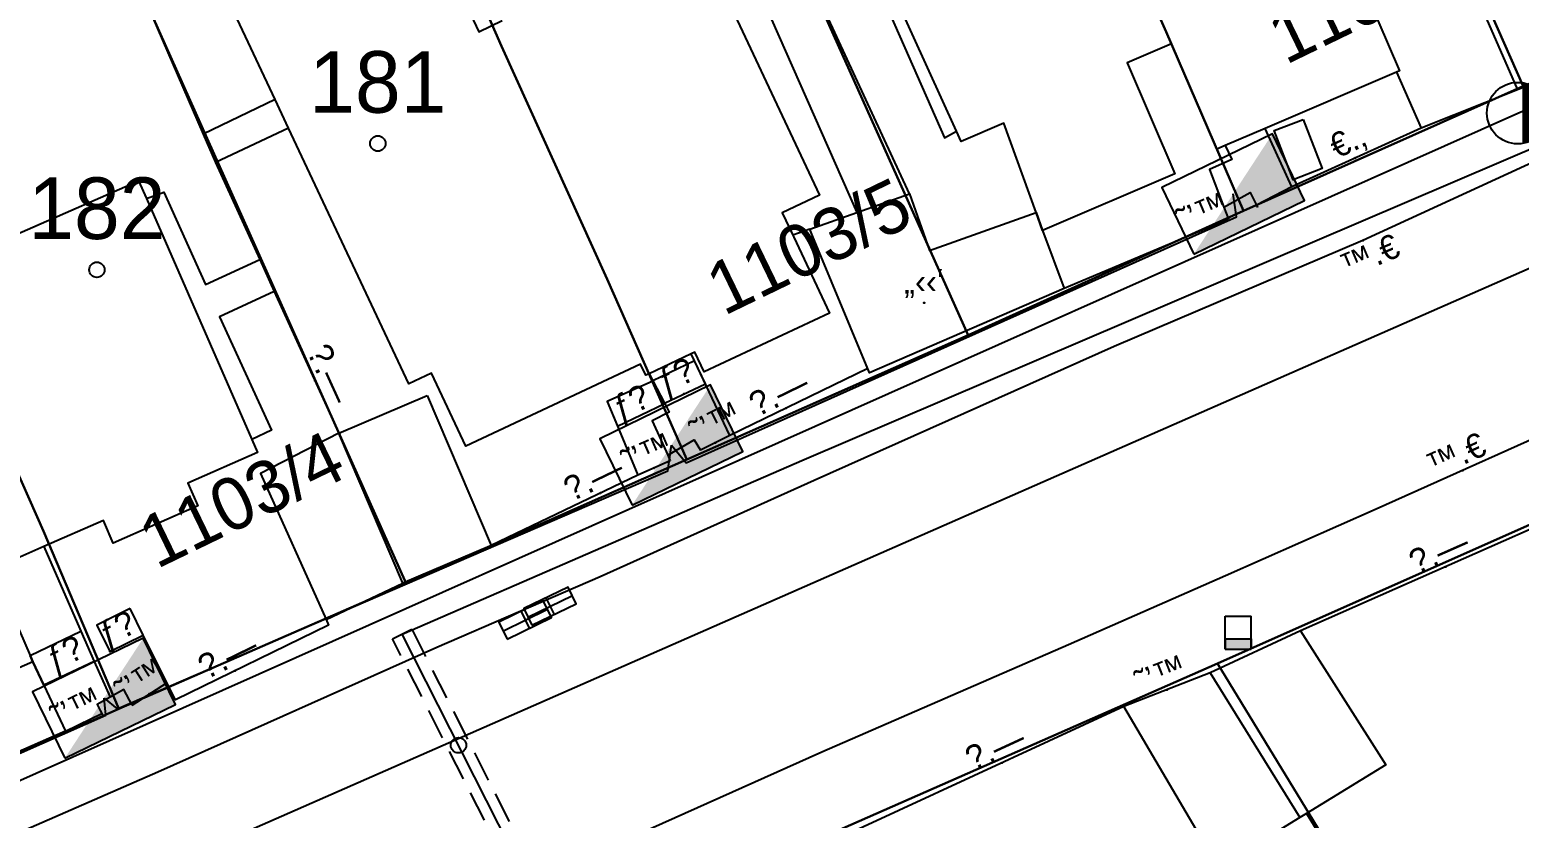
# Model space of a CAD drawing. Header units: metres. Extents: x 218299 to 220222, y 572714 to 574340.
# Drawn here: x 219094.79 to 219143.22, y 573375.52 to 573401.14 of the extents above; entities that cross this region are included whole.
import ezdxf
from ezdxf.enums import TextEntityAlignment as Align

# ---------------------------------------------------------------- set-up
doc = ezdxf.new("R2010")
doc.units = ezdxf.units.M
doc.header["$MEASUREMENT"] = 0
doc.linetypes.add('DASH15', pattern=[1.5, 1, -0.5])
for name, color, linetype in [('1602', 44, 'Continuous'), ('1603', 44, 'Continuous'), ('6011', 10, 'Continuous'), ('6091', 102, 'CABLEUNDEXIST03'), ('6151', 102, 'CABLEUNDEXIST03'), ('6261', 7, 'Continuous'), ('6351', 7, 'Continuous'), ('6701', 7, 'DASH15'), ('6902', 1, 'Continuous'), ('6916', 7, 'Continuous'), ('A_POINTS', 2, 'Continuous'), ('M2200', 253, 'Continuous'), ('M2207', 253, 'Continuous'), ('M2401', 7, 'Continuous'), ('M2404', 7, 'Continuous'), ('M2407', 253, 'Continuous'), ('M2408', 253, 'Continuous'), ('M2412', 253, 'Continuous'), ('M2420', 253, 'Continuous'), ('M2601', 253, 'Continuous'), ('M2602', 253, 'Continuous'), ('M2605', 253, 'Continuous'), ('M2612', 253, 'Continuous'), ('M4903', 253, 'Continuous'), ('M5235', 253, 'Continuous')]:
    doc.layers.add(name, color=color, linetype=linetype)
doc.styles.add('HEBTXT', font='HEBTXT')
doc.styles.add('MAVAT_HEBTXT', font='HEBTXT')
doc.linetypes.add('CABLEUNDEXIST03', pattern='A,3.5,[222,elecad.shx,S=0.01,R=0,X=0,Y=0],1.5', length=5)

# ---------------------------------------------------------------- blocks, each defined once
blk = doc.blocks.new('6261')
blk.add_lwpolyline([(-2, -1.2), (2, -1.2), (2, 1.2), (-2, 1.2)], close=True)
at = {"color": 0}
blk.add_solid([(2, 1.2), (-2, -1.2), (2, -1.2)], dxfattribs=at)
at = {"color": 0, "style": 'HEBTXT'}
blk.add_attdef('PIL_NAME', (2.689, 2.418), '', height=1.7, dxfattribs=at)
at = {"style": 'HEBTXT'}
blk.add_attdef('CAMUT_MONIM', (2.489, 0.218), '', height=1.7, dxfattribs=at)
at = {"color": 0, "style": 'HEBTXT', "flags": 1}
for tag, p in [('TYPE', (2.585, -1.773)), ('MAP_TYPE', (2.689, -3.782))]:
    blk.add_attdef(tag, p, '', height=1.7, dxfattribs=at)
blk = doc.blocks.new('6902')
at = {"layer": 'A_POINTS'}
blk.add_circle((0, 0), 0.25, dxfattribs=at)
at = {"color": 0, "style": 'HEBTXT', "flags": 1}
blk.add_attdef('CODE', (-2.918, 6.399), '', height=1.7, dxfattribs=at)
at = {"color": 0, "style": 'HEBTXT'}
for tag, p in [('PATH', (0.169, 4.708)), ('HTCH', (0.169, 2.708))]:
    blk.add_attdef(tag, text='', height=1.7, dxfattribs=at).set_placement(p, align=Align.MIDDLE_CENTER)
blk = doc.blocks.new('6351')
at = {"color": 0}
for p, q in [((0.188, -0.982), (0.188, 0.982)), ((0.219, -0.976), (0.219, 0.976)), ((0.25, -0.968), (0.25, 0.968)), ((0.281, -0.96), (0.281, 0.96)), ((0.312, -0.95), (0.312, 0.95)), ((0.344, -0.939), (0.344, 0.939)), ((0.375, -0.927), (0.375, 0.927)), ((0.406, -0.914), (0.406, 0.914)), ((0.438, -0.899), (0.438, 0.899)), ((0.469, -0.883), (0.469, 0.883)), ((0.5, -0.866), (0.5, 0.866)), ((0.531, -0.847), (0.531, 0.847)), ((0.562, -0.827), (0.562, 0.827)), ((0.594, -0.805), (0.594, 0.805)), ((0.625, -0.781), (0.625, 0.781)), ((0.656, -0.755), (0.656, 0.755)), ((0.688, -0.726), (0.688, 0.726)), ((0.719, -0.695), (0.719, 0.695)), ((0.75, -0.661), (0.75, 0.661)), ((0.781, -0.624), (0.781, 0.624)), ((0.812, -0.583), (0.812, 0.583)), ((0.844, -0.537), (0.844, 0.537)), ((0.875, -0.484), (0.875, 0.484)), ((0.906, -0.423), (0.906, 0.423)), ((0.938, -0.348), (0.938, 0.348)), ((0.969, -0.248), (0.969, 0.248))]:
    blk.add_line(p, q, dxfattribs=at)
blk.add_circle((0, 0), 1, dxfattribs=at)
at = {"color": 0, "style": 'HEBTXT'}
blk.add_attdef('POLE_NUM', (2, 2), '', height=2, dxfattribs=at)
at = {"color": 0, "style": 'HEBTXT', "flags": 1}
blk.add_attdef('MAP_TYPE', (2.014, -0.642), '', height=2, dxfattribs=at)
blk = doc.blocks.new('6916')
at = {"layer": 'A_POINTS'}
blk.add_circle((0, 0), 0.25, dxfattribs=at)
at = {"color": 0, "style": 'HEBTXT'}
for tag, p in [('HTCH', (0.006, 3.527)), ('PIPE', (0.049, 1.33))]:
    blk.add_attdef(tag, text='', height=1.7, dxfattribs=at).set_placement(p, align=Align.MIDDLE_CENTER)
blk = doc.blocks.new('1603')
at = {"layer": 'A_POINTS'}
blk.add_circle((0, 0), 0.25, dxfattribs=at)
at = {"color": 0, "style": 'HEBTXT'}
blk.add_attdef('PARCEL_NUM', text='', height=2, dxfattribs=at).set_placement((0, 1), align=Align.CENTER)
at = {"color": 0, "style": 'HEBTXT', "flags": 1}
blk.add_attdef('LOT_NUM', text='', height=2, dxfattribs=at).set_placement((0, -2.5), align=Align.CENTER)
blk = doc.blocks.new('M2404')
blk.add_circle((0, 0), 0.025)
at = {"style": 'MAVAT_HEBTXT'}
blk.add_attdef('NAME', text='', height=0.8, dxfattribs=at).set_placement((0, 1.592), align=Align.MIDDLE)
blk = doc.blocks.new('M2602')
blk.add_circle((0, 0), 0.025)
at = {"style": 'MAVAT_HEBTXT'}
blk.add_attdef('NAME', text='', height=0.8, dxfattribs=at).set_placement((0, 1.592), align=Align.MIDDLE)
blk = doc.blocks.new('M2605')
blk.add_circle((0, 0), 0.025)
at = {"style": 'MAVAT_HEBTXT'}
blk.add_attdef('NAME', text='', height=0.8, dxfattribs=at).set_placement((0, 1.592), align=Align.MIDDLE)
blk = doc.blocks.new('M2612')
blk.add_circle((0, 0), 0.025)
at = {"style": 'MAVAT_HEBTXT'}
blk.add_attdef('NAME', text='', height=0.8, dxfattribs=at).set_placement((0, 1.592), align=Align.MIDDLE)
blk = doc.blocks.new('M2207')
blk.add_circle((0, 0), 0.025)
at = {"style": 'MAVAT_HEBTXT'}
blk.add_attdef('NAME', text='', height=0.8, dxfattribs=at).set_placement((0, 1.592), align=Align.MIDDLE)
blk = doc.blocks.new('M2412')
blk.add_circle((0, 0), 0.025)
at = {"style": 'MAVAT_HEBTXT'}
blk.add_attdef('NAME', text='', height=0.8, dxfattribs=at).set_placement((0, 1.592), align=Align.MIDDLE)
blk = doc.blocks.new('M4903')
blk.add_lwpolyline([(-1.602, -0.586), (1.602, -0.586), (1.602, 0.625), (-1.602, 0.625)], close=True)
for points in [[(-1.57, 0), (1.57, 0)], [(0, 0.625), (0, -0.586)]]:
    blk.add_lwpolyline(points)
at = {"style": 'MAVAT_HEBTXT', "flags": 1}
for tag, p in [('MARK', (0, 1.875)), ('IL', (0, -6.973))]:
    blk.add_attdef(tag, text='', height=0.8, dxfattribs=at).set_placement(p, align=Align.MIDDLE)
at = {"style": 'MAVAT_HEBTXT'}
for tag, p in [('HEIGHT', (0, -1.837)), ('NAME', (0, -4.405))]:
    blk.add_attdef(tag, text='', height=0.8, dxfattribs=at).set_placement(p, align=Align.MIDDLE)
blk = doc.blocks.new('*U89')
at = {"linetype": 'Continuous'}
for p, q in [((-0.845, 0), (-0.845, -0.663)), ((0.845, 0), (0.845, -0.663))]:
    blk.add_line(p, q, dxfattribs=at)
blk.add_solid([(-0.845, 0), (-0.845, -0.663), (0.845, -0.663)], dxfattribs=at)
at = {"linetype": 'Continuous', "extrusion": (0, 0, -1)}
blk.add_solid([(0.845, 0), (-0.845, 0), (-0.845, -0.663)], dxfattribs=at)
blk = doc.blocks.new('M5235')
for points in [[(-0.845, 1.471), (0.845, 1.471)], [(-0.845, -0.663), (-0.845, 1.471)], [(0.845, -0.663), (0.845, 1.471)], [(-0.845, 0), (0.845, 0)], [(-0.845, -0.663), (0.845, -0.663)]]:
    blk.add_lwpolyline(points)
at = {"linetype": 'Continuous'}
blk.add_blockref('*U89', (0, 0), dxfattribs=at)
at = {"style": 'MAVAT_HEBTXT', "flags": 1}
for tag, p in [('MARK', (0, 2.721)), ('HEIGHT', (0, -1.915)), ('NAME', (0, -4.483))]:
    blk.add_attdef(tag, text='', height=0.8, dxfattribs=at).set_placement(p, align=Align.MIDDLE)
blk = doc.blocks.new('111')
at = {"layer": 'M2200'}
for points in [[(219138.285, 573402.231, 573.96), (219139.324, 573399.807, 573.84), (219139.227, 573399.765, 573.838), (219134.958, 573397.936, 573.751), (219133.664, 573397.381, 573.725), (219133.383, 573397.261, 573.72), (219131.914, 573400.69, 573.96), (219130.47, 573400.071, 573.96), (219132.019, 573396.458, 573.48), (219127.722, 573394.617, 573.48), (219127.722, 573394.617, 573.48), (219127.722, 573394.617, 573.48), (219127.512, 573395.201, 573.56), (219126.465, 573398.109, 573.96), (219125.08, 573397.515, 573.96), (219124.926, 573397.852, 574.058), (219121.148, 573406.133, 576.48)], [(219116.668, 573403.861, 573.6), (219120.475, 573395.771, 573.6), (219119.259, 573395.199, 573.6), (219119.601, 573394.47, 573.466), (219119.634, 573394.401, 573.453), (219120.793, 573391.938, 573), (219116.724, 573390.024, 573.12), (219116.421, 573390.669, 573.12), (219116.3, 573390.612, 573.12), (219114.929, 573389.967, 573.12), (219114.82, 573389.916, 573.12), (219114.82, 573389.916, 573.12), (219114.648, 573390.281, 573.12), (219108.97, 573387.609, 573.24), (219107.854, 573389.982, 573.6), (219107.119, 573389.636, 573.6), (219103.21, 573397.946, 573.103), (219102.769, 573398.882, 573.047), (219101.452, 573401.68, 572.88)], [(219107.72, 573404.629, 572.88), (219109.389, 573401.08, 573.6), (219110.154, 573401.44, 573.6)]]:
    blk.add_polyline3d(points, dxfattribs=at)
blk.add_polyline3d([(219084.687, 573390.257, 572.88), (219084.687, 573390.257, 572.88), (219091.097, 573393.067, 572.936), (219098.329, 573396.238, 573), (219098.585, 573395.656, 573.008), (219102.015, 573387.832, 573.114), (219102.2, 573387.409, 573.12), (219099.936, 573386.416, 573.12), (219100.262, 573385.673, 572.88), (219097.508, 573384.466, 572.88), (219097.188, 573385.196, 573), (219095.254, 573384.349, 573), (219093.577, 573383.613, 573), (219094.807, 573380.807, 572.775), (219094.894, 573380.609, 572.76), (219094.894, 573380.609, 572.76), (219091.453, 573379.1, 572.76), (219090.129, 573382.121, 573), (219088.556, 573381.431, 573.12)], close=True, dxfattribs=at)
at = {"layer": 'M2207'}
for points in [[(219136.2, 573398.228, 572.94), (219136.81, 573396.63, 572.94), (219135.867, 573396.27, 572.46), (219135.257, 573397.869, 572.46), (219136.2, 573398.228, 572.94)], [(219120.151, 573394.663, 572.7), (219120.151, 573394.663, 572.7), (219121.689, 573395.207, 572.813), (219123.398, 573395.811, 572.94), (219123.398, 573395.811, 572.94), (219124.046, 573393.976, 572.7), (219127.512, 573395.201, 572.46), (219127.722, 573394.617, 572.46), (219128.421, 573392.735, 572.46), (219128.421, 573392.735, 572.46), (219122.098, 573389.997, 572.7), (219120.24, 573394.449, 572.7)], [(219107.714, 573389.26, 572.46), (219109.796, 573384.382, 572.34), (219109.796, 573384.382, 572.34), (219109.748, 573384.361, 572.34), (219106.927, 573383.157, 572.34), (219106.927, 573383.157, 572.34), (219104.845, 573388.036, 572.46), (219104.845, 573388.036, 572.46), (219104.845, 573388.036, 572.46), (219107.714, 573389.26, 572.46)]]:
    blk.add_polyline3d(points, close=True, dxfattribs=at)
at = {"layer": 'M2401'}
for points in [[(219146.216, 573398.016, 570.9), (219138.132, 573394.298, 570.66), (219130.053, 573390.848, 570.54), (219120.3, 573386.499, 570.42), (219113.342, 573383.372, 570.18), (219108.029, 573381.068, 569.94), (219098.954, 573377.019, 569.82), (219092.947, 573374.396, 569.58), (219086.645, 573371.536, 569.46), (219078.358, 573367.848, 569.34), (219071.058, 573364.614, 569.1), (219064.28, 573361.697, 568.86), (219058.349, 573358.938, 568.74), (219051.481, 573355.967, 568.468), (219044.975, 573353.082, 568.348), (219037.609, 573349.919, 568.073), (219030.585, 573346.728, 567.886), (219022.088, 573342.981, 567.833), (219020.254, 573342.208, 567.66)], [(219145.777, 573388.793, 570.994), (219138.573, 573385.567, 570.754), (219133.67, 573383.399, 570.514), (219128.565, 573381.159, 570.394), (219120.545, 573377.67, 570.274), (219113.908, 573374.706, 570.154)]]:
    blk.add_polyline3d(points, dxfattribs=at)
at = {"layer": 'M2404'}
for points in [[(219146.216, 573398.016, 570.9), (219138.132, 573394.298, 570.66), (219130.053, 573390.848, 570.54), (219120.3, 573386.499, 570.42), (219113.342, 573383.372, 570.18), (219108.029, 573381.068, 569.94), (219098.954, 573377.019, 569.82), (219092.947, 573374.396, 569.58), (219086.645, 573371.536, 569.46), (219078.358, 573367.848, 569.34), (219071.058, 573364.614, 569.1), (219064.28, 573361.697, 568.86), (219058.349, 573358.938, 568.74), (219051.481, 573355.967, 568.468), (219044.975, 573353.082, 568.348), (219037.609, 573349.919, 568.073), (219030.585, 573346.728, 567.886), (219022.088, 573342.981, 567.833), (219020.254, 573342.208, 567.66)], [(219145.777, 573388.793, 570.994), (219138.573, 573385.567, 570.754), (219133.67, 573383.399, 570.514), (219128.565, 573381.159, 570.394), (219120.545, 573377.67, 570.274), (219113.908, 573374.706, 570.154)]]:
    blk.add_polyline3d(points, dxfattribs=at)
at = {"layer": 'M2407'}
for points in [[(219118.985, 573410.681, 571.036), (219120.863, 573405.974, 571.275), (219124.531, 573397.636, 571.275), (219124.926, 573397.852, 571.275)], [(219120.152, 573402.82, 570.915), (219118.66, 573402.038, 570.915), (219121.689, 573395.207, 570.915)], [(219102.769, 573398.882, 570.486), (219100.431, 573397.752, 570.392)], [(219098.585, 573395.656, 570.347), (219099.153, 573395.863, 570.392), (219100.509, 573392.868, 570.392), (219102.27, 573393.676, 570.392)], [(219120.151, 573394.663, 570.735), (219119.601, 573394.47, 570.735)], [(219102.742, 573392.642, 570.392), (219100.965, 573391.818, 570.482), (219102.655, 573388.13, 570.347), (219102.015, 573387.832, 570.347)]]:
    blk.add_polyline3d(points, dxfattribs=at)
at = {"layer": 'M2408'}
for points in [[(219148.021, 573401.103, 570.9), (219147.659, 573400.961, 570.9), (219144.326, 573399.652, 570.9), (219143.163, 573399.195, 570.9), (219140.037, 573397.949, 570.9)], [(219135.825, 573396.043, 570.72), (219134.675, 573395.439, 570.72)], [(219104.426, 573381.982, 569.82), (219106.927, 573383.157, 569.82)], [(219136.114, 573381.609, 570.63), (219133.173, 573380.248, 570.54)]]:
    blk.add_polyline3d(points, dxfattribs=at)
at = {"layer": 'M2412'}
for points in [[(219116.407, 573390.384, 570.96), (219115.049, 573389.738, 570.96), (219115.431, 573389.011, 570.36), (219116.76, 573389.643, 570.36), (219116.407, 573390.384, 570.96)], [(219115.053, 573389.73, 570.96), (219113.563, 573389.068, 570.96), (219113.563, 573389.068, 570.96), (219113.902, 573388.261, 570.36), (219115.439, 573388.996, 570.36)], [(219098.054, 573382.335, 570.36), (219096.976, 573381.801, 570.36), (219097.401, 573380.942, 569.88), (219098.482, 573381.477, 569.88), (219098.054, 573382.335, 570.36)], [(219094.807, 573380.807, 570.42), (219096.458, 573381.606, 570.42), (219096.891, 573380.621, 569.82), (219095.256, 573379.842, 569.82), (219094.894, 573380.609, 570.296)]]:
    blk.add_polyline3d(points, close=True, dxfattribs=at)
at = {"layer": 'M2420', "linetype": 'Continuous', "lineweight": -3}
blk.add_lwpolyline([(219101.2, 573374.81), (219145.8, 573394.38), (219155.91, 573398.81)], dxfattribs=at)
at = {"layer": 'M2601'}
for points in [[(219141.053, 573404.034, 572.52), (219143.163, 573399.195, 572.28), (219143.163, 573399.195, 572.28)], [(219132.539, 573394.473, 572.4), (219128.421, 573392.735, 572.4)], [(219095.254, 573384.349, 572.04), (219096.425, 573381.682, 571.778), (219096.458, 573381.606, 571.771), (219096.891, 573380.621, 571.674), (219097.403, 573379.457, 571.56)], [(219133.173, 573380.248, 571.98), (219133.173, 573380.248, 571.98), (219136.087, 573375.548, 572.46)]]:
    blk.add_polyline3d(points, dxfattribs=at)
at = {"layer": 'M2602'}
for points in [[(219123.398, 573395.811, 572.76), (219120.152, 573402.82, 572.675), (219119.055, 573405.19, 572.646), (219117.239, 573409.111, 572.599)], [(219139.227, 573399.765, 573), (219140.037, 573397.949, 573), (219140.037, 573397.949, 573), (219135.825, 573396.043, 572.76), (219135.825, 573396.043, 572.76), (219134.958, 573397.936, 572.76)], [(219133.664, 573397.381, 572.28), (219133.873, 573396.931, 572.28), (219133.145, 573396.599, 572.28), (219133.613, 573395.384, 572.189), (219133.766, 573394.989, 572.16)], [(219133.613, 573395.384, 572.16), (219134.471, 573395.855, 572.16), (219134.675, 573395.439, 572.16), (219134.71, 573395.367, 572.16)], [(219114.929, 573389.967, 572.04), (219115.049, 573389.738, 571.951), (219115.053, 573389.73, 571.948), (219115.074, 573389.691, 571.933), (219115.431, 573389.011, 571.671), (219115.439, 573388.996, 571.666), (219115.583, 573388.721, 571.56), (219115.03, 573388.433, 571.56), (219115.536, 573387.319, 571.56), (219115.62, 573387.133, 571.56)], [(219115.536, 573387.319, 571.56), (219116.398, 573387.819, 571.56), (219116.597, 573387.479, 571.56)], [(219098.125, 573379.2, 571.2), (219097.851, 573379.706, 571.2), (219097.403, 573379.457, 571.2), (219096.985, 573379.224, 571.2), (219097.087, 573379.023, 571.2), (219097.138, 573378.923, 571.2), (219097.19, 573378.823, 571.2)]]:
    blk.add_polyline3d(points, dxfattribs=at)
at = {"layer": 'M2605'}
for points in [[(219095.916, 573407.627, 569.992), (219098.447, 573402.338, 570.142), (219100.431, 573397.752, 570.392), (219100.829, 573396.831, 570.442)], [(219103.21, 573397.946, 570.84), (219100.829, 573396.831, 570.84), (219100.829, 573396.831, 570.84), (219102.27, 573393.676, 570.84), (219102.742, 573392.642, 570.84), (219104.845, 573388.036, 570.84)], [(219122.038, 573390.141, 571.2), (219117.553, 573387.958, 571.2), (219117.553, 573387.958, 571.2), (219116.407, 573390.384, 571.2), (219116.3, 573390.612, 571.2)], [(219113.563, 573389.068, 570.96), (219113.902, 573388.261, 570.96), (219114.566, 573386.676, 570.96), (219114.566, 573386.676, 570.96), (219109.796, 573384.382, 570.96)], [(219155.463, 573382.148, 573.42), (219159.805, 573384.482, 573.185), (219159.899, 573384.533, 573.18), (219158.355, 573387.013, 573.18), (219157.199, 573387.941, 573.18), (219155.824, 573388.595, 573.18), (219154.334, 573388.911, 573.18), (219152.852, 573388.876, 573.18), (219150.14, 573387.809, 573.18), (219136.114, 573381.609, 573.42), (219136.114, 573381.609, 573.42), (219138.881, 573377.26, 573.42), (219136.305, 573375.682, 573.42), (219136.305, 573375.682, 573.42), (219138.324, 573372.419, 573.54), (219142.039, 573366.296, 573.54), (219143.24, 573364.12, 573.54), (219143.366, 573363.891, 573.54)], [(219104.845, 573388.036, 570.36), (219102.293, 573386.723, 570.36), (219104.426, 573381.982, 570.36), (219104.508, 573381.799, 570.36), (219099.529, 573379.374, 570.36), (219099.529, 573379.374, 570.36), (219099.255, 573379.924, 570.36), (219098.482, 573381.477, 570.36), (219098.054, 573382.335, 570.36)], [(219094.894, 573380.609, 570.36), (219094.894, 573380.609, 570.36), (219095.256, 573379.842, 570.36), (219095.959, 573378.352, 570.36), (219095.959, 573378.352, 570.36), (219091.341, 573376.326, 570.36)], [(219136.305, 573375.682, 571.98), (219136.087, 573375.548, 571.98), (219133.439, 573373.922, 571.98), (219130.365, 573379.149, 571.98), (219130.365, 573379.149, 571.98), (219120.606, 573374.644, 571.98), (219119.481, 573374.181, 571.98)]]:
    blk.add_polyline3d(points, dxfattribs=at)
at = {"layer": 'M2612'}
for points in [[(219133.766, 573394.989, 572.16), (219132.539, 573394.473, 572.16), (219132.52, 573394.465, 572.16)], [(219117.553, 573387.958, 571.56), (219116.597, 573387.479, 571.56)], [(219115.62, 573387.133, 571.8), (219114.566, 573386.676, 571.56)], [(219098.125, 573379.2, 571.2), (219099.255, 573379.924, 571.2)], [(219133.173, 573380.248, 572.22), (219133.173, 573380.248, 572.22), (219130.365, 573379.149, 572.22)], [(219095.959, 573378.352, 571.44), (219097.138, 573378.923, 571.44)]]:
    blk.add_polyline3d(points, dxfattribs=at)
at = {"layer": 'M2207'}
ref = blk.add_blockref('M2207', (219123.873, 573392.272), dxfattribs=dict(at, xscale=0.5, yscale=0.5, zscale=0.5))
ref.add_attrib('NAME', '„‹‹‘', dxfattribs={"layer": '0', "height": 0.8, "style": 'MAVAT_HEBTXT'}).set_placement((219123.873, 573392.897), align=Align.MIDDLE)
at = {"layer": 'M2404'}
ref = blk.add_blockref('M2404', (219138.132, 573394.298), dxfattribs=dict(at, xscale=0.5, yscale=0.5, zscale=0.5))
ref.add_attrib('NAME', '™.€', dxfattribs={"layer": '0', "height": 0.8, "rotation": 23.1297, "style": 'MAVAT_HEBTXT'}).set_placement((219138.348, 573393.792), align=Align.MIDDLE)
ref = blk.add_blockref('M2404', (219141.378, 573386.823), dxfattribs=dict(at, xscale=0.5, yscale=0.5, zscale=0.5))
ref.add_attrib('NAME', '™.€', dxfattribs={"layer": '0', "height": 0.8, "rotation": 24.12, "style": 'MAVAT_HEBTXT'}).set_placement((219141.153, 573387.325), align=Align.MIDDLE)
at = {"layer": 'M2412'}
ref = blk.add_blockref('M2412', (219116.068, 573389.314), dxfattribs=dict(at, xscale=0.5, yscale=0.5, zscale=0.5))
ref.add_attrib('NAME', 'ƒ\x8e', dxfattribs={"layer": '0', "height": 0.8, "rotation": 25.4415, "style": 'MAVAT_HEBTXT'}).set_placement((219115.832, 573389.811), align=Align.MIDDLE)
ref = blk.add_blockref('M2412', (219113.918, 573388.269), dxfattribs=dict(at, xscale=0.5, yscale=0.5, zscale=0.5))
ref.add_attrib('NAME', 'ƒ\x8e', dxfattribs={"layer": '0', "height": 0.8, "rotation": 25.5679, "style": 'MAVAT_HEBTXT'}).set_placement((219114.376, 573388.947), align=Align.MIDDLE)
ref = blk.add_blockref('M2412', (219097.402, 573380.943), dxfattribs=dict(at, xscale=0.5, yscale=0.5, zscale=0.5))
ref.add_attrib('NAME', 'ƒ\x8e', dxfattribs={"layer": '0', "height": 0.8, "rotation": 26.3469, "style": 'MAVAT_HEBTXT'}).set_placement((219097.668, 573381.594), align=Align.MIDDLE)
ref = blk.add_blockref('M2412', (219096.199, 573380.291), dxfattribs=dict(at, xscale=0.5, yscale=0.5, zscale=0.5))
ref.add_attrib('NAME', 'ƒ\x8e', dxfattribs={"layer": '0', "height": 0.8, "rotation": 25.4495, "style": 'MAVAT_HEBTXT'}).set_placement((219095.963, 573380.788), align=Align.MIDDLE)
at = {"layer": 'M2602'}
ref = blk.add_blockref('M2602', (219137.889, 573396.977), dxfattribs=dict(at, xscale=0.5, yscale=0.5, zscale=0.5))
ref.add_attrib('NAME', '€.‚', dxfattribs={"layer": '0', "height": 0.8, "rotation": 24.344, "style": 'MAVAT_HEBTXT'}).set_placement((219137.662, 573397.478), align=Align.MIDDLE)
at = {"layer": 'M2605'}
ref = blk.add_blockref('M2605', (219104.066, 573389.742), dxfattribs=dict(at, xscale=0.5, yscale=0.5, zscale=0.5))
ref.add_attrib('NAME', '\x9a.—', dxfattribs={"layer": '0', "height": 0.8, "rotation": 294.5409, "style": 'MAVAT_HEBTXT'}).set_placement((219104.566, 573389.97), align=Align.MIDDLE)
ref = blk.add_blockref('M2605', (219119.381, 573388.848), dxfattribs=dict(at, xscale=0.5, yscale=0.5, zscale=0.5))
ref.add_attrib('NAME', '\x9a.—', dxfattribs={"layer": '0', "height": 0.8, "rotation": 25.9516, "style": 'MAVAT_HEBTXT'}).set_placement((219119.14, 573389.342), align=Align.MIDDLE)
ref = blk.add_blockref('M2605', (219113.349, 573386.091), dxfattribs=dict(at, xscale=0.5, yscale=0.5, zscale=0.5))
ref.add_attrib('NAME', '\x9a.—', dxfattribs={"layer": '0', "height": 0.8, "rotation": 25.6891, "style": 'MAVAT_HEBTXT'}).set_placement((219113.111, 573386.587), align=Align.MIDDLE)
ref = blk.add_blockref('M2605', (219140.825, 573383.691), dxfattribs=dict(at, xscale=0.5, yscale=0.5, zscale=0.5))
ref.add_attrib('NAME', '\x9a.—', dxfattribs={"layer": '0', "height": 0.8, "rotation": 23.8497, "style": 'MAVAT_HEBTXT'}).set_placement((219140.602, 573384.194), align=Align.MIDDLE)
ref = blk.add_blockref('M2605', (219101.464, 573380.316), dxfattribs=dict(at, xscale=0.5, yscale=0.5, zscale=0.5))
ref.add_attrib('NAME', '\x9a.—', dxfattribs={"layer": '0', "height": 0.8, "rotation": 25.9686, "style": 'MAVAT_HEBTXT'}).set_placement((219101.223, 573380.811), align=Align.MIDDLE)
ref = blk.add_blockref('M2605', (219126.404, 573377.32), dxfattribs=dict(at, xscale=0.5, yscale=0.5, zscale=0.5))
ref.add_attrib('NAME', '\x9a.—', dxfattribs={"layer": '0', "height": 0.8, "rotation": 24.7806, "style": 'MAVAT_HEBTXT'}).set_placement((219126.173, 573377.82), align=Align.MIDDLE)
at = {"layer": 'M2612'}
ref = blk.add_blockref('M2612', (219133.143, 573394.727), dxfattribs=dict(at, xscale=0.5, yscale=0.5, zscale=0.5))
ref.add_attrib('NAME', '˜’™', dxfattribs={"layer": '0', "height": 0.8, "rotation": 22.8085, "style": 'MAVAT_HEBTXT'}).set_placement((219132.929, 573395.234), align=Align.MIDDLE)
ref = blk.add_blockref('M2612', (219117.075, 573387.718), dxfattribs=dict(at, xscale=0.5, yscale=0.5, zscale=0.5))
ref.add_attrib('NAME', '˜’™', dxfattribs={"layer": '0', "height": 0.8, "rotation": 26.6338, "style": 'MAVAT_HEBTXT'}).set_placement((219117.089, 573388.4), align=Align.MIDDLE)
ref = blk.add_blockref('M2612', (219115.093, 573386.905), dxfattribs=dict(at, xscale=0.5, yscale=0.5, zscale=0.5))
ref.add_attrib('NAME', '˜’™', dxfattribs={"layer": '0', "height": 0.8, "rotation": 23.4415, "style": 'MAVAT_HEBTXT'}).set_placement((219114.874, 573387.409), align=Align.MIDDLE)
ref = blk.add_blockref('M2612', (219131.769, 573379.698), dxfattribs=dict(at, xscale=0.5, yscale=0.5, zscale=0.5))
ref.add_attrib('NAME', '˜’™', dxfattribs={"layer": '0', "height": 0.8, "rotation": 21.3697, "style": 'MAVAT_HEBTXT'}).set_placement((219131.568, 573380.21), align=Align.MIDDLE)
ref = blk.add_blockref('M2612', (219098.69, 573379.562), dxfattribs=dict(at, xscale=0.5, yscale=0.5, zscale=0.5))
ref.add_attrib('NAME', '˜’™', dxfattribs={"layer": '0', "height": 0.8, "rotation": 32.654, "style": 'MAVAT_HEBTXT'}).set_placement((219098.393, 573380.025), align=Align.MIDDLE)
ref = blk.add_blockref('M2612', (219096.549, 573378.637), dxfattribs=dict(at, xscale=0.5, yscale=0.5, zscale=0.5))
ref.add_attrib('NAME', '˜’™', dxfattribs={"layer": '0', "height": 0.8, "rotation": 25.8637, "style": 'MAVAT_HEBTXT'}).set_placement((219096.309, 573379.132), align=Align.MIDDLE)
at = {"layer": 'M4903'}
for p, xscale, yscale, zscale, rotation in [((219111.712, 573382.406, 569.91), 0.5, 0.5, 0.5, 25.76493380850054), ((219110.904, 573381.962, 569.91), 0.4999999999999997, 0.4999999999999997, 0.4999999999999997, 26.0426142412831)]:
    blk.add_blockref('M4903', p, dxfattribs=dict(at, xscale=xscale, yscale=yscale, zscale=zscale, rotation=rotation))
at = {"layer": 'M5235', "xscale": 0.5, "yscale": 0.5, "zscale": 0.5}
blk.add_blockref('M5235', (219134.086, 573381.353, 570.63), dxfattribs=at)

msp = doc.modelspace()

# ---------------------------------------------------------------- linework, layer by layer
at = {"layer": '1602'}
for points in [[(219143.346, 573399.311), (219132.466, 573423.931), (219137.136, 573426.061), (219148.146, 573401.211)], [(219132.466, 573423.931), (219143.346, 573399.311), (219134.256, 573395.261), (219131.746, 573401.071), (219128.266, 573408.931), (219123.682, 573419.93), (219129.896, 573422.971)], [(219131.746, 573401.071), (219134.256, 573395.261), (219125.306, 573391.221), (219114.335, 573415.674), (219120.946, 573418.591), (219123.682, 573419.93), (219128.266, 573408.931)], [(219114.335, 573415.674), (219125.306, 573391.221), (219116.156, 573387.181), (219113.566, 573393.041), (219110.126, 573400.611), (219105.248, 573411.74), (219111.676, 573414.501)], [(219113.566, 573393.041), (219116.156, 573387.181), (219107.036, 573383.151), (219096.062, 573407.676), (219102.946, 573410.751), (219105.248, 573411.74), (219110.126, 573400.611)], [(219096.062, 573407.676), (219107.036, 573383.151), (219097.686, 573379.081), (219095.236, 573384.851), (219091.746, 573392.711), (219087.006, 573403.671), (219093.366, 573406.471)], [(219095.236, 573384.851), (219097.686, 573379.081), (219088.696, 573375.061), (219077.686, 573399.601), (219084.096, 573402.401), (219087.006, 573403.671), (219091.746, 573392.711)]]:
    msp.add_lwpolyline(points, close=True, dxfattribs=at)
for points in [[(219020.756, 573345.021), (219024.836, 573346.861), (219034.006, 573350.871), (219042.936, 573354.801), (219052.166, 573358.911), (219061.196, 573362.991), (219070.466, 573367.051), (219079.516, 573371.031), (219088.696, 573375.061), (219097.686, 573379.081), (219107.036, 573383.151), (219116.156, 573387.181), (219125.306, 573391.221), (219134.256, 573395.261), (219143.346, 573399.311)], [(219151.768, 573388.703), (219133.406, 573380.551), (219114.17, 573372.088), (219097.474, 573364.783), (219097.446, 573364.771), (219077.696, 573355.901), (219057.636, 573346.491), (219044.016, 573340.631), (219039.706, 573339.131), (219022.866, 573331.641), (219003.286, 573322.891), (218988.044, 573314.698), (218986.896, 573314.081), (218970.386, 573301.731), (218953.28, 573287.598), (218939.506, 573276.061), (218923.796, 573262.781), (218906.986, 573248.861), (218906.967, 573248.845), (218894.406, 573238.331), (218872.996, 573220.501)], [(219143.406, 573364.351), (219139.776, 573370.131), (219133.406, 573380.551), (219151.768, 573388.703)], [(219114.17, 573372.088), (219133.406, 573380.551), (219139.776, 573370.131)]]:
    msp.add_lwpolyline(points, dxfattribs=at)
at = {"layer": '6011'}
msp.add_lwpolyline([(219013.3134, 573346.0718), (219021.1041, 573344.0862), (219075.717, 573368.4104), (219143.1717, 573398.4349), (219208.1399, 573426.6085), (219274.503, 573458.0427)], dxfattribs=at)
at = {"layer": '6091'}
msp.add_lwpolyline([(219114.11, 573367.2436), (219114.1075, 573367.1524), (219114.4309, 573367.1578), (219114.4211, 573367.6011), (219113.9482, 573367.6136), (219106.9004, 573381.5065), (219119.9728, 573387.1744), (219145.6249, 573398.1406), (219194.8744, 573419.7544), (219239.2727, 573439.3455), (219253.332, 573445.8757), (219268.873, 573452.7592), (219275.2579, 573455.6603), (219277.2161, 573456.6431), (219276.8835, 573457.6393), (219275.711, 573459.174), (219275.6745, 573459.2044), (219275.4152, 573459.2048), (219275.415, 573459.304)], dxfattribs=at)
at = {"layer": '6151'}
for points in [[(219115.6531, 573387.6487), (219116.1372, 573387.0716), (219134.0328, 573395.0657), (219133.919, 573395.8071)], [(219097.209, 573379.4226), (219097.6394, 573379.0775), (219115.535, 573386.8137), (219115.6531, 573387.6487)], [(219078.8833, 573371.1707), (219079.1948, 573370.883), (219097.2624, 573378.8771), (219097.209, 573379.4226)]]:
    msp.add_lwpolyline(points, dxfattribs=at)
at = {"layer": '6701'}
msp.add_lwpolyline([(219106.588, 573381.348), (219107.213, 573381.665), (219110.878, 573374.44), (219110.253, 573374.123)], close=True, dxfattribs=at)

# ---------------------------------------------------------------- block references
msp.add_blockref('111', (0, 0))
at = {"layer": '1603'}
for p, values in [((219106.1108, 573397.4475), {'PARCEL_NUM': '181'}), ((219096.9757, 573393.344), {'PARCEL_NUM': '182'})]:
    msp.add_blockref('1603', p, dxfattribs=at).add_auto_attribs(values)
at = {"layer": '6261'}
ref = msp.add_blockref('6261', (219133.919, 573395.8071), dxfattribs=dict(at, rotation=25.84999999999203))
ref.add_attrib('PIL_NAME', '1103/5/1', (219135.6257, 573399.9922), dxfattribs={"layer": '0', "color": 0, "height": 1.7, "rotation": 25.85, "style": 'HEBTXT'})
ref = msp.add_blockref('6261', (219115.6531, 573387.6487), dxfattribs=dict(at, rotation=25.84999999999203))
ref.add_attrib('PIL_NAME', '1103/5', (219117.3598, 573391.8338), dxfattribs={"layer": '0', "color": 0, "height": 1.7, "rotation": 25.85, "style": 'HEBTXT'})
ref = msp.add_blockref('6261', (219097.209, 573379.4226), dxfattribs=dict(at, rotation=25.84999999999203))
ref.add_attrib('PIL_NAME', '1103/4', (219098.9157, 573383.6077), dxfattribs={"layer": '0', "color": 0, "height": 1.7, "rotation": 25.85, "style": 'HEBTXT'})
at = {"layer": '6351'}
ref = msp.add_blockref('6351', (219143.1717, 573398.4349), dxfattribs=at)
ref.add_attrib('POLE_NUM', '12/218RD', (219145.5958, 573394.2904), dxfattribs={"layer": '0', "color": 0, "height": 2, "style": 'HEBTXT'})
at = {"layer": '6902'}
ref = msp.add_blockref('6902', (219144.3578, 573398.9493), dxfattribs=dict(at, rotation=23.4441))
ref.add_attrib('PATH', '14/218RD - 10/218RD', dxfattribs={"layer": '0', "color": 0, "height": 1.7, "rotation": 23.4441, "style": 'HEBTXT'}).set_placement((219139.6994, 573408.9554), align=Align.MIDDLE_CENTER)
ref.add_attrib('HTCH', '(120)םוינימולא', dxfattribs={"layer": '0', "color": 0, "height": 1.7, "rotation": 23.4441, "style": 'HEBTXT'}).set_placement((219140.8241, 573406.3161), align=Align.MIDDLE_CENTER)
at = {"layer": '6916', "rotation": 296.8972000000001}
msp.add_blockref('6916', (219108.733, 573377.894), dxfattribs=at)

doc.saveas('drawing.dxf')
